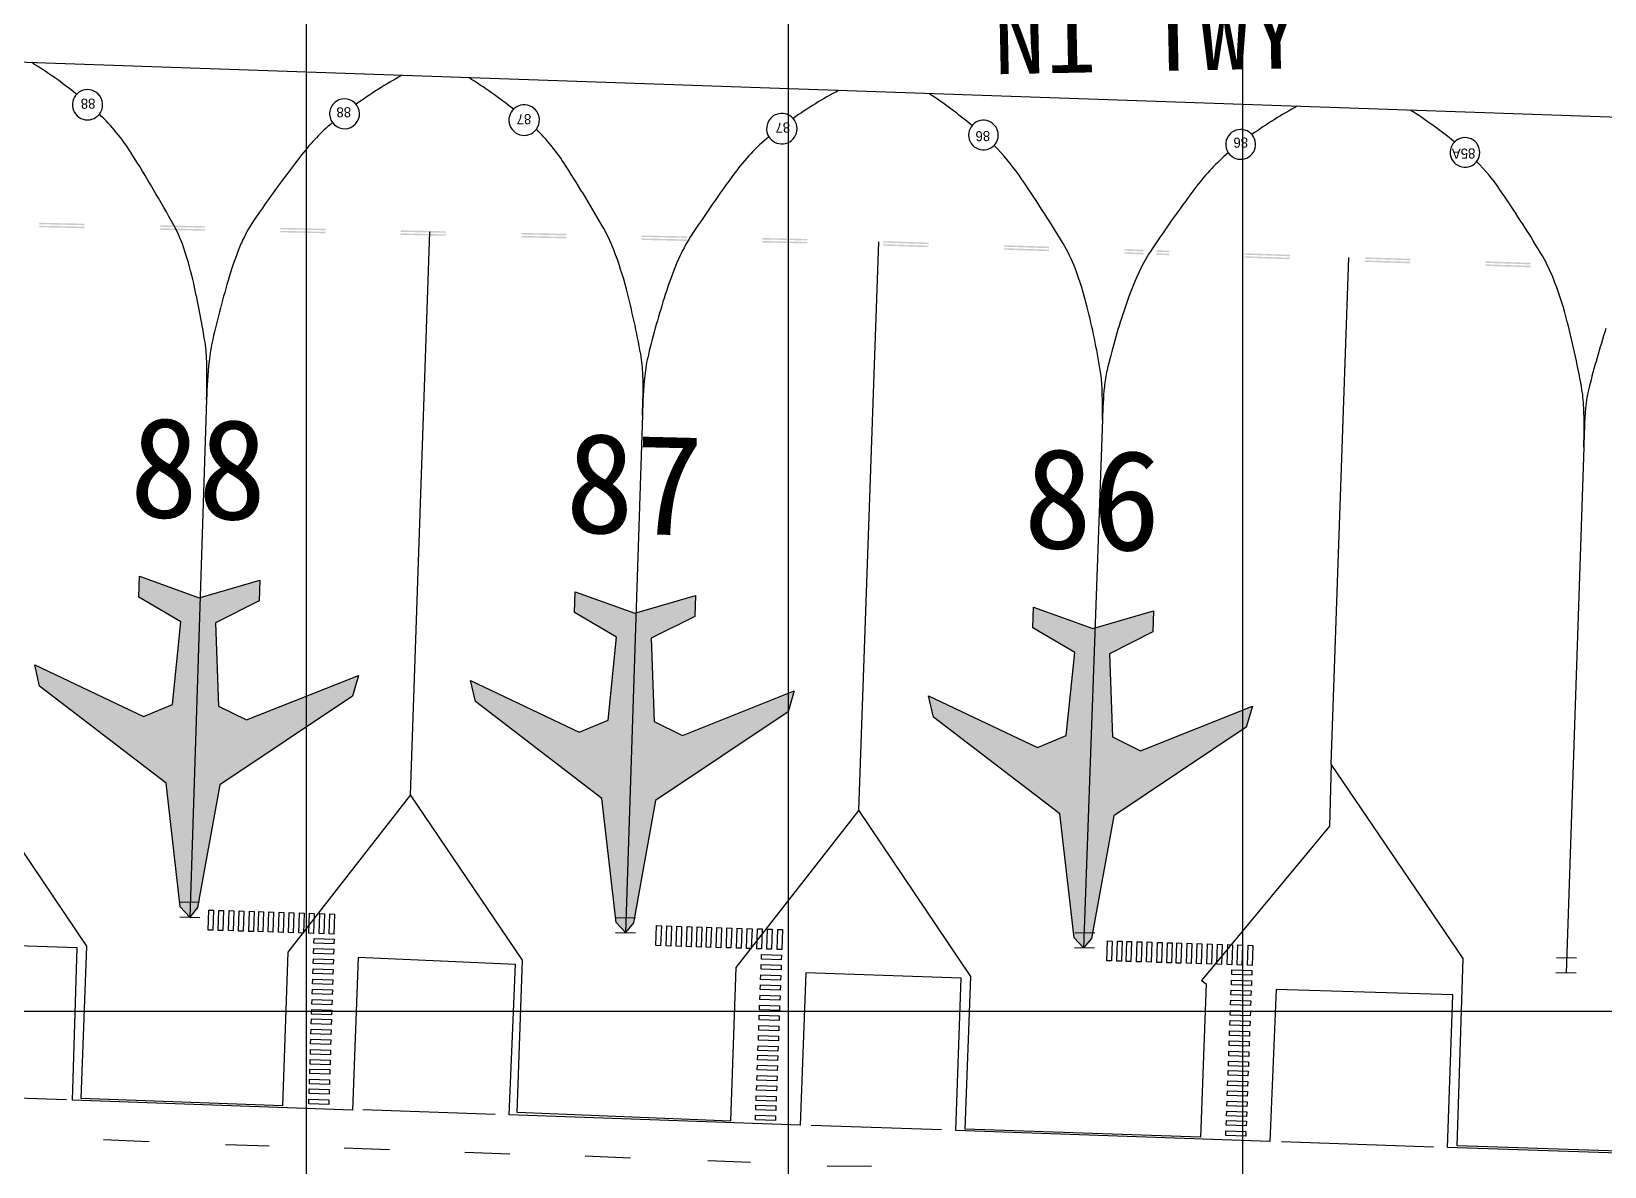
# Model space of a CAD drawing. Header units: millimetres. Extents: x 1358 to 1865, y 706 to 1003.
# Drawn here: x 1688.99 to 1727.23, y 880.22 to 907.81 of the extents above; entities that cross this region are included whole.
import ezdxf
from ezdxf.enums import TextEntityAlignment as Align

# ---------------------------------------------------------------- set-up
doc = ezdxf.new("R2010")
doc.units = ezdxf.units.MM
doc.layers.add('建築', color=7, linetype='Continuous')
doc.layers.add('文字', color=6, linetype='Continuous')
doc.styles.add('ChinaText', font='')
doc.styles.add('細明體', font='')
doc.styles.get('ChinaText').set_extended_font_data('新細明體')
doc.styles.get('細明體').set_extended_font_data('細明體')

msp = doc.modelspace()

# ---------------------------------------------------------------- hatches: boundary and pattern name
at = {"layer": '建築', "ltscale": 1000}
h = msp.add_hatch(color=256, dxfattribs=at)
h.paths.add_polyline_path([(1690.281, 903.14), (1689.182, 903.163), (1689.181, 903.127), (1690.28, 903.103)])
h.paths.add_polyline_path([(1690.279, 903.067), (1689.181, 903.09), (1689.18, 903.053), (1690.278, 903.03)])
h = msp.add_hatch(color=256, dxfattribs=at)
h.paths.add_polyline_path([(1693.21, 903.078), (1692.111, 903.101), (1692.111, 903.065), (1693.209, 903.042)])
h.paths.add_polyline_path([(1693.208, 903.005), (1692.11, 903.028), (1692.109, 902.992), (1693.208, 902.968)])
h = msp.add_hatch(color=256, dxfattribs=at)
h.paths.add_polyline_path([(1696.139, 903.016), (1695.041, 903.04), (1695.04, 903.003), (1696.138, 902.98)])
h.paths.add_polyline_path([(1696.138, 902.943), (1695.039, 902.966), (1695.038, 902.93), (1696.137, 902.907)])
h = msp.add_hatch(color=256, dxfattribs=at)
h.paths.add_polyline_path([(1699.068, 902.955), (1697.97, 902.978), (1697.969, 902.941), (1699.068, 902.918)])
h.paths.add_polyline_path([(1699.067, 902.881), (1697.968, 902.905), (1697.968, 902.868), (1699.066, 902.845)])
h = msp.add_hatch(color=256, dxfattribs=at)
h.paths.add_polyline_path([(1701.998, 902.893), (1700.899, 902.916), (1700.898, 902.879), (1701.997, 902.856)])
h.paths.add_polyline_path([(1701.996, 902.82), (1700.898, 902.843), (1700.897, 902.806), (1701.995, 902.783)])
h = msp.add_hatch(color=256, dxfattribs=at)
h.paths.add_polyline_path([(1704.927, 902.831), (1703.828, 902.854), (1703.828, 902.818), (1704.926, 902.794)])
h.paths.add_polyline_path([(1704.925, 902.758), (1703.827, 902.781), (1703.826, 902.744), (1704.924, 902.721)])
h = msp.add_hatch(color=256, dxfattribs=at)
h.paths.add_polyline_path([(1707.856, 902.769), (1706.758, 902.792), (1706.757, 902.756), (1707.855, 902.733)])
h.paths.add_polyline_path([(1707.854, 902.696), (1706.756, 902.719), (1706.755, 902.683), (1707.854, 902.659)])
h = msp.add_hatch(color=256, dxfattribs=at)
h.paths.add_polyline_path([(1710.799, 902.679), (1709.701, 902.716), (1709.7, 902.679), (1710.798, 902.643)])
h.paths.add_polyline_path([(1710.797, 902.606), (1709.699, 902.643), (1709.698, 902.606), (1710.796, 902.569)])
h = msp.add_hatch(color=256, dxfattribs=at)
h.paths.add_polyline_path([(1713.728, 902.581), (1712.63, 902.618), (1712.628, 902.581), (1713.726, 902.544)])
h.paths.add_polyline_path([(1713.725, 902.508), (1712.627, 902.545), (1712.626, 902.508), (1713.724, 902.471)])
h = msp.add_hatch(color=256, dxfattribs=at)
h.paths.add_polyline_path([(1716.026, 902.394), (1716.028, 902.431), (1715.555, 902.446), (1715.554, 902.41)])
h.paths.add_polyline_path([(1716.335, 902.42), (1716.333, 902.384), (1716.652, 902.373), (1716.653, 902.41)])
h.paths.add_polyline_path([(1716.338, 902.493), (1716.336, 902.457), (1716.655, 902.446), (1716.656, 902.483)])
h.paths.add_polyline_path([(1716.03, 902.467), (1716.032, 902.504), (1715.558, 902.52), (1715.557, 902.483)])
h = msp.add_hatch(color=256, dxfattribs=at)
h.paths.add_polyline_path([(1719.584, 902.384), (1718.486, 902.421), (1718.485, 902.385), (1719.583, 902.348)])
h.paths.add_polyline_path([(1719.582, 902.311), (1718.484, 902.348), (1718.482, 902.312), (1719.58, 902.275)])
h = msp.add_hatch(color=256, dxfattribs=at)
h.paths.add_polyline_path([(1722.512, 902.286), (1721.414, 902.323), (1721.413, 902.286), (1722.511, 902.25)])
h.paths.add_polyline_path([(1722.51, 902.213), (1721.412, 902.25), (1721.411, 902.213), (1722.509, 902.176)])
h = msp.add_hatch(color=256, dxfattribs=at)
h.paths.add_polyline_path([(1725.441, 902.188), (1724.343, 902.225), (1724.341, 902.188), (1725.439, 902.151)])
h.paths.add_polyline_path([(1725.438, 902.115), (1724.34, 902.152), (1724.339, 902.115), (1725.437, 902.078)])
for points in [[(1692.838, 886.281), (1692.609, 886.528), (1692.262, 889.54), (1689.189, 891.897), (1689.069, 892.412), (1691.716, 891.157), (1692.418, 891.45), (1692.623, 893.464), (1691.601, 894.061), (1691.618, 894.569), (1693.064, 894.047), (1694.54, 894.474), (1694.524, 893.967), (1693.466, 893.437), (1693.54, 891.413), (1694.221, 891.076), (1696.944, 892.157), (1696.791, 891.65), (1693.572, 889.497), (1693.03, 886.514)], [(1703.43, 885.904), (1703.201, 886.151), (1702.854, 889.163), (1699.781, 891.52), (1699.662, 892.036), (1702.308, 890.78), (1703.01, 891.073), (1703.215, 893.087), (1702.193, 893.685), (1702.21, 894.192), (1703.656, 893.67), (1705.132, 894.098), (1705.116, 893.59), (1704.058, 893.06), (1704.132, 891.037), (1704.814, 890.699), (1707.536, 891.78), (1707.383, 891.273), (1704.164, 889.12), (1703.623, 886.138)], [(1714.568, 885.53), (1714.339, 885.777), (1713.992, 888.789), (1710.92, 891.146), (1710.8, 891.662), (1713.446, 890.406), (1714.148, 890.699), (1714.353, 892.713), (1713.331, 893.311), (1713.348, 893.818), (1714.794, 893.296), (1716.271, 893.724), (1716.255, 893.216), (1715.196, 892.686), (1715.27, 890.663), (1715.952, 890.325), (1718.674, 891.406), (1718.521, 890.899), (1715.302, 888.747), (1714.761, 885.764)]]:
    msp.add_hatch(color=256, dxfattribs=at).paths.add_polyline_path(points)

# ---------------------------------------------------------------- linework, layer by layer
at = {"color": 5, "linetype": 'ByBlock'}
msp.add_lwpolyline([(1511.587, 883.992), (1798.346, 883.992), (1798.346, 857.67), (1511.587, 857.67)], close=True, dxfattribs=at)
at = {"layer": '建築', "ltscale": 1000}
for p, q in [((1780.683, 903.894, -0.309), (1667.211, 907.807, -0.309)), ((1698.208, 889.25, -0.309), (1698.678, 902.945, -0.309)), ((1709.105, 888.88, -0.309), (1709.588, 902.702, -0.309)), ((1720.586, 890.002, -0.309), (1721.013, 902.318, -0.309)), ((1693.246, 898.862, -0.309), (1692.838, 886.281, -0.309)), ((1703.842, 898.49, -0.309), (1703.43, 885.904, -0.309)), ((1715.027, 898.382, -0.309), (1714.568, 885.53, -0.309)), ((1726.73, 897.706, -0.309), (1726.297, 884.922, -0.309)), ((1691.601, 894.061, -0.309), (1691.618, 894.569, -0.309)), ((1691.618, 894.569, -0.309), (1693.064, 894.047, -0.309)), ((1693.064, 894.047, -0.309), (1694.54, 894.474, -0.309)), ((1694.54, 894.474, -0.309), (1694.524, 893.967, -0.309)), ((1702.193, 893.685, -0.309), (1702.21, 894.192, -0.309)), ((1702.21, 894.192, -0.309), (1703.656, 893.67, -0.309)), ((1692.623, 893.464, -0.309), (1691.601, 894.061, -0.309)), ((1694.524, 893.967, -0.309), (1693.466, 893.437, -0.309)), ((1703.656, 893.67, -0.309), (1705.132, 894.098, -0.309)), ((1705.132, 894.098, -0.309), (1705.116, 893.59, -0.309)), ((1713.331, 893.311, -0.309), (1713.348, 893.818, -0.309)), ((1713.348, 893.818, -0.309), (1714.794, 893.296, -0.309)), ((1692.418, 891.45, -0.309), (1692.623, 893.464, -0.309)), ((1693.466, 893.437, -0.309), (1693.54, 891.413, -0.309)), ((1703.215, 893.087, -0.309), (1702.193, 893.685, -0.309)), ((1705.116, 893.59, -0.309), (1704.058, 893.06, -0.309)), ((1714.794, 893.296, -0.309), (1716.271, 893.724, -0.309)), ((1716.271, 893.724, -0.309), (1716.255, 893.216, -0.309)), ((1703.01, 891.073, -0.309), (1703.215, 893.087, -0.309)), ((1704.058, 893.06, -0.309), (1704.132, 891.037, -0.309)), ((1714.353, 892.713, -0.309), (1713.331, 893.311, -0.309)), ((1716.255, 893.216, -0.309), (1715.196, 892.686, -0.309)), ((1714.148, 890.699, -0.309), (1714.353, 892.713, -0.309)), ((1715.196, 892.686, -0.309), (1715.27, 890.663, -0.309)), ((1689.189, 891.897, -0.309), (1689.069, 892.412, -0.309)), ((1689.069, 892.412, -0.309), (1691.716, 891.157, -0.309)), ((1692.262, 889.54, -0.309), (1689.189, 891.897, -0.309)), ((1694.221, 891.076, -0.309), (1696.944, 892.157, -0.309)), ((1696.944, 892.157, -0.309), (1696.791, 891.65, -0.309)), ((1699.781, 891.52, -0.309), (1699.662, 892.036, -0.309)), ((1699.662, 892.036, -0.309), (1702.308, 890.78, -0.309)), ((1691.716, 891.157, -0.309), (1692.418, 891.45, -0.309)), ((1696.791, 891.65, -0.309), (1693.572, 889.497, -0.309)), ((1702.854, 889.163, -0.309), (1699.781, 891.52, -0.309)), ((1704.814, 890.699, -0.309), (1707.536, 891.78, -0.309)), ((1707.536, 891.78, -0.309), (1707.383, 891.273, -0.309)), ((1710.92, 891.146, -0.309), (1710.8, 891.662, -0.309)), ((1710.8, 891.662, -0.309), (1713.446, 890.406, -0.309)), ((1693.54, 891.413, -0.309), (1694.221, 891.076, -0.309)), ((1702.308, 890.78, -0.309), (1703.01, 891.073, -0.309)), ((1707.383, 891.273, -0.309), (1704.164, 889.12, -0.309)), ((1713.992, 888.789, -0.309), (1710.92, 891.146, -0.309)), ((1715.952, 890.325, -0.309), (1718.674, 891.406, -0.309)), ((1718.674, 891.406, -0.309), (1718.521, 890.899, -0.309)), ((1704.132, 891.037, -0.309), (1704.814, 890.699, -0.309)), ((1713.446, 890.406, -0.309), (1714.148, 890.699, -0.309)), ((1718.521, 890.899, -0.309), (1715.302, 888.747, -0.309)), ((1715.27, 890.663, -0.309), (1715.952, 890.325, -0.309)), ((1720.586, 890.002, -244.22), (1720.545, 888.495, -244.22)), ((1723.799, 885.274, -244.22), (1720.586, 890.002, -244.22)), ((1690.337, 885.577, -244.22), (1687.608, 889.613, -244.22)), ((1692.609, 886.528, -0.309), (1692.262, 889.54, -0.309)), ((1693.572, 889.497, -0.309), (1693.03, 886.514, -0.309)), ((1698.208, 889.25, -244.22), (1695.224, 885.431, -244.22)), ((1700.931, 885.232, -244.22), (1698.208, 889.25, -244.22)), ((1703.201, 886.151, -0.309), (1702.854, 889.163, -0.309)), ((1704.164, 889.12, -0.309), (1703.623, 886.138, -0.309)), ((1709.105, 888.88, -244.22), (1706.113, 885.058, -244.22)), ((1711.827, 884.835, -244.22), (1709.105, 888.88, -244.22)), ((1714.339, 885.777, -0.309), (1713.992, 888.789, -0.309)), ((1715.302, 888.747, -0.309), (1714.761, 885.764, -0.309)), ((1720.545, 888.495, -244.22), (1717.435, 884.738, -244.22)), ((1692.591, 886.656, -244.22), (1693.079, 886.643, -244.22)), ((1692.838, 886.281, -0.309), (1692.609, 886.528, -0.309)), ((1693.03, 886.514, -0.309), (1692.838, 886.281, -0.309)), ((1692.594, 886.287, -0.309), (1693.081, 886.274, -0.309)), ((1693.283, 885.965, -0.309), (1693.299, 886.451, -0.309)), ((1693.299, 886.451, -0.309), (1693.413, 886.447, -0.309)), ((1693.413, 886.447, -0.309), (1693.397, 885.961, -0.309)), ((1693.53, 885.959, -0.309), (1693.546, 886.445, -0.309)), ((1693.546, 886.445, -0.309), (1693.66, 886.441, -0.309)), ((1693.66, 886.441, -0.309), (1693.644, 885.955, -0.309)), ((1693.777, 885.952, -0.309), (1693.793, 886.439, -0.309)), ((1693.793, 886.439, -0.309), (1693.907, 886.434, -0.309)), ((1693.907, 886.434, -0.309), (1693.891, 885.949, -0.309)), ((1694.024, 885.943, -0.309), (1694.04, 886.43, -0.309)), ((1694.04, 886.43, -0.309), (1694.154, 886.425, -0.309)), ((1694.154, 886.425, -0.309), (1694.138, 885.94, -0.309)), ((1694.271, 885.935, -0.309), (1694.287, 886.422, -0.309)), ((1694.287, 886.422, -0.309), (1694.401, 886.417, -0.309)), ((1694.401, 886.417, -0.309), (1694.385, 885.932, -0.309)), ((1694.499, 885.928, -0.309), (1694.515, 886.414, -0.309)), ((1694.515, 886.414, -0.309), (1694.629, 886.41, -0.309)), ((1694.629, 886.41, -0.309), (1694.612, 885.924, -0.309)), ((1694.746, 885.92, -0.309), (1694.762, 886.406, -0.309)), ((1694.762, 886.406, -0.309), (1694.876, 886.402, -0.309)), ((1694.876, 886.402, -0.309), (1694.859, 885.916, -0.309)), ((1694.993, 885.912, -0.309), (1695.009, 886.399, -0.309)), ((1695.009, 886.399, -0.309), (1695.123, 886.394, -0.309)), ((1695.123, 886.394, -0.309), (1695.106, 885.908, -0.309)), ((1695.24, 885.904, -0.309), (1695.256, 886.391, -0.309)), ((1695.256, 886.391, -0.309), (1695.37, 886.386, -0.309)), ((1695.37, 886.386, -0.309), (1695.353, 885.901, -0.309)), ((1695.487, 885.896, -0.309), (1695.503, 886.383, -0.309)), ((1695.503, 886.383, -0.309), (1695.617, 886.378, -0.309)), ((1695.617, 886.378, -0.309), (1695.6, 885.893, -0.309)), ((1695.734, 885.888, -0.309), (1695.75, 886.375, -0.309)), ((1695.75, 886.375, -0.309), (1695.864, 886.37, -0.309)), ((1695.864, 886.37, -0.309), (1695.847, 885.885, -0.309)), ((1695.981, 885.881, -0.309), (1695.997, 886.367, -0.309)), ((1695.997, 886.367, -0.309), (1696.111, 886.362, -0.309)), ((1696.111, 886.362, -0.309), (1696.094, 885.877, -0.309)), ((1696.227, 885.873, -0.309), (1696.243, 886.359, -0.309)), ((1696.243, 886.359, -0.309), (1696.357, 886.355, -0.309)), ((1696.357, 886.355, -0.309), (1696.341, 885.869, -0.309)), ((1703.19, 886.271, -244.22), (1703.676, 886.262, -244.22)), ((1703.43, 885.904, -0.309), (1703.201, 886.151, -0.309)), ((1703.623, 886.138, -0.309), (1703.43, 885.904, -0.309)), ((1693.397, 885.961, -0.309), (1693.283, 885.965, -0.309)), ((1693.644, 885.955, -0.309), (1693.53, 885.959, -0.309)), ((1693.891, 885.949, -0.309), (1693.777, 885.952, -0.309)), ((1694.138, 885.94, -0.309), (1694.024, 885.943, -0.309)), ((1694.385, 885.932, -0.309), (1694.271, 885.935, -0.309)), ((1694.612, 885.924, -0.309), (1694.499, 885.928, -0.309)), ((1694.859, 885.916, -0.309), (1694.746, 885.92, -0.309)), ((1695.106, 885.908, -0.309), (1694.993, 885.912, -0.309)), ((1695.353, 885.901, -0.309), (1695.24, 885.904, -0.309)), ((1695.6, 885.893, -0.309), (1695.487, 885.896, -0.309)), ((1695.847, 885.885, -0.309), (1695.734, 885.888, -0.309)), ((1695.856, 885.647, -0.309), (1695.861, 885.76, -0.309)), ((1695.861, 885.76, -0.309), (1696.346, 885.744, -0.309)), ((1696.094, 885.877, -0.309), (1695.981, 885.881, -0.309)), ((1696.341, 885.869, -0.309), (1696.227, 885.873, -0.309)), ((1696.346, 885.744, -0.309), (1696.342, 885.631, -0.309)), ((1703.19, 885.908, -0.309), (1703.676, 885.899, -0.309)), ((1704.173, 885.587, -0.309), (1704.189, 886.073, -0.309)), ((1704.189, 886.073, -0.309), (1704.303, 886.069, -0.309)), ((1704.303, 886.069, -0.309), (1704.286, 885.583, -0.309)), ((1704.42, 885.581, -0.309), (1704.436, 886.067, -0.309)), ((1704.436, 886.067, -0.309), (1704.55, 886.063, -0.309)), ((1704.55, 886.063, -0.309), (1704.534, 885.577, -0.309)), ((1704.667, 885.574, -0.309), (1704.683, 886.06, -0.309)), ((1704.683, 886.06, -0.309), (1704.797, 886.056, -0.309)), ((1704.797, 886.056, -0.309), (1704.781, 885.57, -0.309)), ((1704.914, 885.565, -0.309), (1704.93, 886.052, -0.309)), ((1704.93, 886.052, -0.309), (1705.044, 886.047, -0.309)), ((1705.044, 886.047, -0.309), (1705.028, 885.561, -0.309)), ((1705.161, 885.557, -0.309), (1705.177, 886.044, -0.309)), ((1705.177, 886.044, -0.309), (1705.291, 886.039, -0.309)), ((1705.291, 886.039, -0.309), (1705.275, 885.554, -0.309)), ((1705.389, 885.55, -0.309), (1705.405, 886.036, -0.309)), ((1705.405, 886.036, -0.309), (1705.519, 886.032, -0.309)), ((1705.519, 886.032, -0.309), (1705.502, 885.546, -0.309)), ((1705.636, 885.542, -0.309), (1705.652, 886.028, -0.309)), ((1705.652, 886.028, -0.309), (1705.766, 886.024, -0.309)), ((1705.766, 886.024, -0.309), (1705.749, 885.538, -0.309)), ((1705.883, 885.534, -0.309), (1705.899, 886.02, -0.309)), ((1705.899, 886.02, -0.309), (1706.013, 886.016, -0.309)), ((1706.013, 886.016, -0.309), (1705.996, 885.53, -0.309)), ((1706.13, 885.526, -0.309), (1706.146, 886.012, -0.309)), ((1706.146, 886.012, -0.309), (1706.26, 886.008, -0.309)), ((1706.26, 886.008, -0.309), (1706.243, 885.522, -0.309)), ((1706.377, 885.518, -0.309), (1706.393, 886.005, -0.309)), ((1706.393, 886.005, -0.309), (1706.507, 886, -0.309)), ((1706.507, 886, -0.309), (1706.49, 885.514, -0.309)), ((1706.624, 885.51, -0.309), (1706.64, 885.997, -0.309)), ((1706.64, 885.997, -0.309), (1706.754, 885.992, -0.309)), ((1706.754, 885.992, -0.309), (1706.737, 885.507, -0.309)), ((1706.871, 885.502, -0.309), (1706.887, 885.989, -0.309)), ((1706.887, 885.989, -0.309), (1707.001, 885.984, -0.309)), ((1707.001, 885.984, -0.309), (1706.984, 885.499, -0.309)), ((1707.117, 885.495, -0.309), (1707.133, 885.981, -0.309)), ((1707.133, 885.981, -0.309), (1707.247, 885.976, -0.309)), ((1707.247, 885.976, -0.309), (1707.231, 885.491, -0.309)), ((1714.568, 885.53, -0.309), (1714.339, 885.777, -0.309)), ((1714.845, 885.887, -244.22), (1714.356, 885.9, -244.22)), ((1714.761, 885.764, -0.309), (1714.568, 885.53, -0.309)), ((1690.105, 885.53, -0.309), (1686.312, 885.663, -0.309)), ((1689.984, 881.832, -0.309), (1690.105, 885.53, -0.309)), ((1690.202, 881.872, -244.22), (1690.337, 885.577, -244.22)), ((1695.224, 885.431, -244.22), (1695.096, 881.692, -244.22)), ((1695.848, 885.4, -0.309), (1695.853, 885.514, -0.309)), ((1696.335, 885.384, -0.309), (1695.848, 885.4, -0.309)), ((1695.853, 885.514, -0.309), (1696.338, 885.498, -0.309)), ((1696.342, 885.631, -0.309), (1695.856, 885.647, -0.309)), ((1696.338, 885.498, -0.309), (1696.335, 885.384, -0.309)), ((1704.286, 885.583, -0.309), (1704.173, 885.587, -0.309)), ((1704.534, 885.577, -0.309), (1704.42, 885.581, -0.309)), ((1704.781, 885.57, -0.309), (1704.667, 885.574, -0.309)), ((1705.028, 885.561, -0.309), (1704.914, 885.565, -0.309)), ((1705.275, 885.554, -0.309), (1705.161, 885.557, -0.309)), ((1705.502, 885.546, -0.309), (1705.389, 885.55, -0.309)), ((1705.749, 885.538, -0.309), (1705.636, 885.542, -0.309)), ((1705.996, 885.53, -0.309), (1705.883, 885.534, -0.309)), ((1706.243, 885.522, -0.309), (1706.13, 885.526, -0.309)), ((1706.49, 885.514, -0.309), (1706.377, 885.518, -0.309)), ((1706.737, 885.507, -0.309), (1706.624, 885.51, -0.309)), ((1706.734, 885.26, -244.22), (1706.738, 885.374, -244.22)), ((1706.738, 885.374, -244.22), (1707.224, 885.357, -244.22)), ((1706.984, 885.499, -0.309), (1706.871, 885.502, -0.309)), ((1707.231, 885.491, -0.309), (1707.117, 885.495, -0.309)), ((1707.224, 885.357, -244.22), (1707.22, 885.244, -244.22)), ((1714.834, 885.523, -0.309), (1714.345, 885.536, -0.309)), ((1715.131, 885.218, -0.309), (1715.147, 885.704, -0.309)), ((1715.147, 885.704, -0.309), (1715.261, 885.699, -0.309)), ((1715.261, 885.699, -0.309), (1715.245, 885.214, -0.309)), ((1715.378, 885.211, -0.309), (1715.394, 885.697, -0.309)), ((1715.394, 885.697, -0.309), (1715.508, 885.693, -0.309)), ((1715.508, 885.693, -0.309), (1715.492, 885.207, -0.309)), ((1715.606, 885.202, -0.309), (1715.622, 885.689, -0.309)), ((1715.622, 885.689, -0.309), (1715.736, 885.684, -0.309)), ((1715.736, 885.684, -0.309), (1715.719, 885.199, -0.309)), ((1715.853, 885.196, -0.309), (1715.869, 885.682, -0.309)), ((1715.869, 885.682, -0.309), (1715.983, 885.678, -0.309)), ((1715.983, 885.678, -0.309), (1715.966, 885.192, -0.309)), ((1716.1, 885.19, -0.309), (1716.116, 885.676, -0.309)), ((1716.116, 885.676, -0.309), (1716.23, 885.672, -0.309)), ((1716.23, 885.672, -0.309), (1716.213, 885.186, -0.309)), ((1716.347, 885.181, -0.309), (1716.363, 885.667, -0.309)), ((1716.363, 885.667, -0.309), (1716.477, 885.663, -0.309)), ((1716.477, 885.663, -0.309), (1716.46, 885.177, -0.309)), ((1716.594, 885.173, -0.309), (1716.61, 885.659, -0.309)), ((1716.61, 885.659, -0.309), (1716.724, 885.655, -0.309)), ((1716.724, 885.655, -0.309), (1716.707, 885.169, -0.309)), ((1716.822, 885.165, -0.309), (1716.838, 885.652, -0.309)), ((1716.838, 885.652, -0.309), (1716.951, 885.647, -0.309)), ((1716.951, 885.647, -0.309), (1716.935, 885.162, -0.309)), ((1717.069, 885.158, -0.309), (1717.085, 885.644, -0.309)), ((1717.085, 885.644, -0.309), (1717.198, 885.639, -0.309)), ((1717.198, 885.639, -0.309), (1717.182, 885.154, -0.309)), ((1717.316, 885.15, -0.309), (1717.332, 885.636, -0.309)), ((1717.332, 885.636, -0.309), (1717.445, 885.632, -0.309)), ((1717.445, 885.632, -0.309), (1717.429, 885.146, -0.309)), ((1717.563, 885.142, -0.309), (1717.579, 885.628, -0.309)), ((1717.579, 885.628, -0.309), (1717.692, 885.624, -0.309)), ((1717.692, 885.624, -0.309), (1717.676, 885.138, -0.309)), ((1717.81, 885.134, -0.309), (1717.826, 885.62, -0.309)), ((1717.826, 885.62, -0.309), (1717.939, 885.616, -0.309)), ((1717.939, 885.616, -0.309), (1717.923, 885.13, -0.309)), ((1718.057, 885.126, -0.309), (1718.073, 885.612, -0.309)), ((1718.073, 885.612, -0.309), (1718.186, 885.608, -0.309)), ((1718.186, 885.608, -0.309), (1718.17, 885.122, -0.309)), ((1718.304, 885.118, -0.309), (1718.32, 885.604, -0.309)), ((1718.32, 885.604, -0.309), (1718.433, 885.6, -0.309)), ((1718.433, 885.6, -0.309), (1718.417, 885.114, -0.309)), ((1718.55, 885.11, -0.309), (1718.566, 885.596, -0.309)), ((1718.566, 885.596, -0.309), (1718.68, 885.592, -0.309)), ((1718.68, 885.592, -0.309), (1718.664, 885.106, -0.309)), ((1695.832, 884.906, -0.309), (1695.837, 885.02, -0.309)), ((1695.837, 885.02, -0.309), (1696.322, 885.004, -0.309)), ((1695.84, 885.153, -0.309), (1695.845, 885.267, -0.309)), ((1696.327, 885.137, -0.309), (1695.84, 885.153, -0.309)), ((1695.845, 885.267, -0.309), (1696.33, 885.251, -0.309)), ((1696.322, 885.004, -0.309), (1696.319, 884.89, -0.309)), ((1696.33, 885.251, -0.309), (1696.327, 885.137, -0.309)), ((1696.93, 885.3, -0.309), (1696.794, 881.591, -0.309)), ((1700.761, 885.127, -0.309), (1696.93, 885.3, -0.309)), ((1700.604, 881.472, -0.309), (1700.761, 885.127, -0.309)), ((1700.799, 881.528, -244.22), (1700.931, 885.232, -244.22)), ((1706.113, 885.058, -244.22), (1705.988, 881.32, -244.22)), ((1706.726, 885.013, -244.22), (1706.73, 885.127, -244.22)), ((1707.212, 884.997, -244.22), (1706.726, 885.013, -244.22)), ((1706.73, 885.127, -244.22), (1707.216, 885.111, -244.22)), ((1707.22, 885.244, -244.22), (1706.734, 885.26, -244.22)), ((1707.216, 885.111, -244.22), (1707.212, 884.997, -244.22)), ((1715.245, 885.214, -0.309), (1715.131, 885.218, -0.309)), ((1715.492, 885.207, -0.309), (1715.378, 885.211, -0.309)), ((1715.719, 885.199, -0.309), (1715.606, 885.202, -0.309)), ((1715.966, 885.192, -0.309), (1715.853, 885.196, -0.309)), ((1716.213, 885.186, -0.309), (1716.1, 885.19, -0.309)), ((1716.46, 885.177, -0.309), (1716.347, 885.181, -0.309)), ((1716.707, 885.169, -0.309), (1716.594, 885.173, -0.309)), ((1716.935, 885.162, -0.309), (1716.822, 885.165, -0.309)), ((1717.182, 885.154, -0.309), (1717.069, 885.158, -0.309)), ((1717.429, 885.146, -0.309), (1717.316, 885.15, -0.309)), ((1717.676, 885.138, -0.309), (1717.563, 885.142, -0.309)), ((1717.923, 885.13, -0.309), (1717.81, 885.134, -0.309)), ((1718.17, 885.122, -0.309), (1718.057, 885.126, -0.309)), ((1718.169, 884.884, -0.309), (1718.173, 884.998, -0.309)), ((1718.173, 884.998, -0.309), (1718.659, 884.982, -0.309)), ((1718.417, 885.114, -0.309), (1718.304, 885.118, -0.309)), ((1718.664, 885.106, -0.309), (1718.55, 885.11, -0.309)), ((1718.659, 884.982, -0.309), (1718.655, 884.868, -0.309)), ((1723.648, 880.719, -244.22), (1723.799, 885.274, -244.22)), ((1726.552, 885.279, -244.22), (1726.063, 885.292, -244.22)), ((1695.824, 884.659, -0.309), (1695.829, 884.773, -0.309)), ((1696.311, 884.643, -0.309), (1695.824, 884.659, -0.309)), ((1695.829, 884.773, -0.309), (1696.315, 884.757, -0.309)), ((1696.319, 884.89, -0.309), (1695.832, 884.906, -0.309)), ((1696.315, 884.757, -0.309), (1696.311, 884.643, -0.309)), ((1706.707, 884.52, -244.22), (1706.711, 884.634, -244.22)), ((1706.711, 884.634, -244.22), (1707.197, 884.618, -244.22)), ((1706.716, 884.767, -244.22), (1706.72, 884.881, -244.22)), ((1707.202, 884.751, -244.22), (1706.716, 884.767, -244.22)), ((1706.72, 884.881, -244.22), (1707.206, 884.864, -244.22)), ((1707.197, 884.618, -244.22), (1707.193, 884.504, -244.22)), ((1707.206, 884.864, -244.22), (1707.202, 884.751, -244.22)), ((1707.813, 884.928, -0.309), (1707.676, 881.222, -0.309)), ((1711.592, 884.797, -0.309), (1707.813, 884.928, -0.309)), ((1711.466, 881.091, -0.309), (1711.592, 884.797, -0.309)), ((1711.693, 881.122, -244.22), (1711.827, 884.835, -244.22)), ((1717.55, 884.655, -244.22), (1717.412, 880.931, -244.22)), ((1717.435, 884.738, -244.22), (1717.55, 884.655, -244.22)), ((1718.161, 884.638, -0.309), (1718.165, 884.751, -0.309)), ((1718.647, 884.622, -0.309), (1718.161, 884.638, -0.309)), ((1718.165, 884.751, -0.309), (1718.651, 884.735, -0.309)), ((1718.655, 884.868, -0.309), (1718.169, 884.884, -0.309)), ((1718.651, 884.735, -0.309), (1718.647, 884.622, -0.309)), ((1726.541, 884.916, -0.309), (1726.052, 884.928, -0.309)), ((1726.297, 884.922, -0.309), (1726.297, 884.922, -0.309)), ((1695.809, 884.165, -0.309), (1695.813, 884.279, -0.309)), ((1695.813, 884.279, -0.309), (1696.299, 884.262, -0.309)), ((1695.817, 884.412, -0.309), (1695.821, 884.526, -0.309)), ((1696.303, 884.396, -0.309), (1695.817, 884.412, -0.309)), ((1695.821, 884.526, -0.309), (1696.307, 884.51, -0.309)), ((1696.299, 884.262, -0.309), (1696.295, 884.149, -0.309)), ((1696.307, 884.51, -0.309), (1696.303, 884.396, -0.309)), ((1706.698, 884.274, -244.22), (1706.702, 884.387, -244.22)), ((1707.184, 884.258, -244.22), (1706.698, 884.274, -244.22)), ((1706.702, 884.387, -244.22), (1707.188, 884.371, -244.22)), ((1707.193, 884.504, -244.22), (1706.707, 884.52, -244.22)), ((1707.188, 884.371, -244.22), (1707.184, 884.258, -244.22)), ((1718.142, 884.145, -0.309), (1718.146, 884.258, -0.309)), ((1718.146, 884.258, -0.309), (1718.632, 884.242, -0.309)), ((1718.151, 884.391, -0.309), (1718.155, 884.505, -0.309)), ((1718.637, 884.375, -0.309), (1718.151, 884.391, -0.309)), ((1718.155, 884.505, -0.309), (1718.641, 884.489, -0.309)), ((1718.632, 884.242, -0.309), (1718.628, 884.129, -0.309)), ((1718.641, 884.489, -0.309), (1718.637, 884.375, -0.309)), ((1719.247, 884.524, -0.309), (1719.097, 880.823, -0.309)), ((1723.547, 884.391, -0.309), (1719.247, 884.524, -0.309)), ((1723.418, 880.678, -0.309), (1723.547, 884.391, -0.309)), ((1695.793, 883.69, -0.309), (1695.798, 883.804, -0.309)), ((1695.798, 883.804, -0.309), (1696.283, 883.788, -0.309)), ((1695.801, 883.918, -0.309), (1695.805, 884.032, -0.309)), ((1696.287, 883.902, -0.309), (1695.801, 883.918, -0.309)), ((1695.805, 884.032, -0.309), (1696.291, 884.015, -0.309)), ((1696.295, 884.149, -0.309), (1695.809, 884.165, -0.309)), ((1696.291, 884.015, -0.309), (1696.287, 883.902, -0.309)), ((1706.68, 883.78, -244.22), (1706.684, 883.893, -244.22)), ((1706.684, 883.893, -244.22), (1707.17, 883.877, -244.22)), ((1706.689, 884.027, -244.22), (1706.693, 884.14, -244.22)), ((1707.175, 884.011, -244.22), (1706.689, 884.027, -244.22)), ((1706.693, 884.14, -244.22), (1707.179, 884.124, -244.22)), ((1707.17, 883.877, -244.22), (1707.166, 883.764, -244.22)), ((1707.179, 884.124, -244.22), (1707.175, 884.011, -244.22)), ((1718.133, 883.898, -0.309), (1718.137, 884.011, -0.309)), ((1718.619, 883.882, -0.309), (1718.133, 883.898, -0.309)), ((1718.137, 884.011, -0.309), (1718.623, 883.995, -0.309)), ((1718.628, 884.129, -0.309), (1718.142, 884.145, -0.309)), ((1718.623, 883.995, -0.309), (1718.619, 883.882, -0.309)), ((1695.785, 883.443, -0.309), (1695.79, 883.557, -0.309)), ((1696.272, 883.427, -0.309), (1695.785, 883.443, -0.309)), ((1695.79, 883.557, -0.309), (1696.276, 883.541, -0.309)), ((1696.28, 883.674, -0.309), (1695.793, 883.69, -0.309)), ((1696.276, 883.541, -0.309), (1696.272, 883.427, -0.309)), ((1696.283, 883.788, -0.309), (1696.28, 883.674, -0.309)), ((1706.67, 883.533, -244.22), (1706.675, 883.646, -244.22)), ((1707.157, 883.517, -244.22), (1706.67, 883.533, -244.22)), ((1706.675, 883.646, -244.22), (1707.161, 883.63, -244.22)), ((1707.166, 883.764, -244.22), (1706.68, 883.78, -244.22)), ((1707.161, 883.63, -244.22), (1707.157, 883.517, -244.22)), ((1718.115, 883.404, -0.309), (1718.119, 883.518, -0.309)), ((1718.119, 883.518, -0.309), (1718.605, 883.501, -0.309)), ((1718.124, 883.651, -0.309), (1718.128, 883.765, -0.309)), ((1718.61, 883.635, -0.309), (1718.124, 883.651, -0.309)), ((1718.128, 883.765, -0.309), (1718.614, 883.748, -0.309)), ((1718.605, 883.501, -0.309), (1718.601, 883.388, -0.309)), ((1718.614, 883.748, -0.309), (1718.61, 883.635, -0.309)), ((1695.77, 882.949, -0.309), (1695.774, 883.063, -0.309)), ((1695.77, 882.949, -0.309), (1695.774, 883.063, -0.309)), ((1695.774, 883.063, -0.309), (1696.26, 883.047, -0.309)), ((1695.774, 883.063, -0.309), (1696.26, 883.047, -0.309)), ((1695.776, 883.196, -0.309), (1695.781, 883.31, -0.309)), ((1695.776, 883.196, -0.309), (1695.781, 883.31, -0.309)), ((1696.263, 883.18, -0.309), (1695.776, 883.196, -0.309)), ((1696.263, 883.18, -0.309), (1695.776, 883.196, -0.309)), ((1695.781, 883.31, -0.309), (1696.267, 883.294, -0.309)), ((1695.781, 883.31, -0.309), (1696.267, 883.294, -0.309)), ((1696.26, 883.047, -0.309), (1696.256, 882.933, -0.309)), ((1696.26, 883.047, -0.309), (1696.256, 882.933, -0.309)), ((1696.267, 883.294, -0.309), (1696.263, 883.18, -0.309)), ((1696.267, 883.294, -0.309), (1696.263, 883.18, -0.309)), ((1706.652, 883.039, -244.22), (1706.657, 883.152, -244.22)), ((1706.652, 883.039, -244.22), (1706.657, 883.152, -244.22)), ((1707.139, 883.023, -244.22), (1706.652, 883.039, -244.22)), ((1707.139, 883.023, -244.22), (1706.652, 883.039, -244.22)), ((1706.657, 883.152, -244.22), (1707.142, 883.136, -244.22)), ((1706.657, 883.152, -244.22), (1707.142, 883.136, -244.22)), ((1706.661, 883.286, -244.22), (1706.666, 883.399, -244.22)), ((1707.148, 883.27, -244.22), (1706.661, 883.286, -244.22)), ((1706.666, 883.399, -244.22), (1707.151, 883.383, -244.22)), ((1707.142, 883.136, -244.22), (1707.139, 883.023, -244.22)), ((1707.142, 883.136, -244.22), (1707.139, 883.023, -244.22)), ((1707.151, 883.383, -244.22), (1707.148, 883.27, -244.22)), ((1718.106, 883.157, -0.309), (1718.11, 883.271, -0.309)), ((1718.106, 883.157, -0.309), (1718.11, 883.271, -0.309)), ((1718.592, 883.141, -0.309), (1718.106, 883.157, -0.309)), ((1718.592, 883.141, -0.309), (1718.106, 883.157, -0.309)), ((1718.11, 883.271, -0.309), (1718.596, 883.254, -0.309)), ((1718.11, 883.271, -0.309), (1718.596, 883.254, -0.309)), ((1718.601, 883.388, -0.309), (1718.115, 883.404, -0.309)), ((1718.596, 883.254, -0.309), (1718.592, 883.141, -0.309)), ((1718.596, 883.254, -0.309), (1718.592, 883.141, -0.309)), ((1695.764, 882.702, -0.309), (1695.768, 882.816, -0.309)), ((1695.764, 882.702, -0.309), (1695.768, 882.816, -0.309)), ((1696.25, 882.686, -0.309), (1695.764, 882.702, -0.309)), ((1696.25, 882.686, -0.309), (1695.764, 882.702, -0.309)), ((1695.768, 882.816, -0.309), (1696.254, 882.8, -0.309)), ((1695.768, 882.816, -0.309), (1696.254, 882.8, -0.309)), ((1696.256, 882.933, -0.309), (1695.77, 882.949, -0.309)), ((1696.256, 882.933, -0.309), (1695.77, 882.949, -0.309)), ((1696.254, 882.8, -0.309), (1696.25, 882.686, -0.309)), ((1696.254, 882.8, -0.309), (1696.25, 882.686, -0.309)), ((1706.635, 882.564, -244.22), (1706.639, 882.678, -244.22)), ((1706.635, 882.564, -244.22), (1706.639, 882.678, -244.22)), ((1706.639, 882.678, -244.22), (1707.125, 882.662, -244.22)), ((1706.639, 882.678, -244.22), (1707.125, 882.662, -244.22)), ((1706.644, 882.811, -244.22), (1706.648, 882.925, -244.22)), ((1706.644, 882.811, -244.22), (1706.648, 882.925, -244.22)), ((1707.13, 882.795, -244.22), (1706.644, 882.811, -244.22)), ((1707.13, 882.795, -244.22), (1706.644, 882.811, -244.22)), ((1706.648, 882.925, -244.22), (1707.134, 882.909, -244.22)), ((1706.648, 882.925, -244.22), (1707.134, 882.909, -244.22)), ((1707.125, 882.662, -244.22), (1707.121, 882.548, -244.22)), ((1707.125, 882.662, -244.22), (1707.121, 882.548, -244.22)), ((1707.134, 882.909, -244.22), (1707.13, 882.795, -244.22)), ((1707.134, 882.909, -244.22), (1707.13, 882.795, -244.22)), ((1718.088, 882.663, -0.309), (1718.092, 882.777, -0.309)), ((1718.088, 882.663, -0.309), (1718.092, 882.777, -0.309)), ((1718.574, 882.647, -0.309), (1718.088, 882.663, -0.309)), ((1718.574, 882.647, -0.309), (1718.088, 882.663, -0.309)), ((1718.092, 882.777, -0.309), (1718.578, 882.76, -0.309)), ((1718.092, 882.777, -0.309), (1718.578, 882.76, -0.309)), ((1718.097, 882.91, -0.309), (1718.101, 883.024, -0.309)), ((1718.097, 882.91, -0.309), (1718.101, 883.024, -0.309)), ((1718.583, 882.894, -0.309), (1718.097, 882.91, -0.309)), ((1718.583, 882.894, -0.309), (1718.097, 882.91, -0.309)), ((1718.101, 883.024, -0.309), (1718.587, 883.007, -0.309)), ((1718.101, 883.024, -0.309), (1718.587, 883.007, -0.309)), ((1718.578, 882.76, -0.309), (1718.574, 882.647, -0.309)), ((1718.578, 882.76, -0.309), (1718.574, 882.647, -0.309)), ((1718.587, 883.007, -0.309), (1718.583, 882.894, -0.309)), ((1718.587, 883.007, -0.309), (1718.583, 882.894, -0.309)), ((1695.749, 882.228, -0.309), (1695.753, 882.341, -0.309)), ((1695.749, 882.228, -0.309), (1695.753, 882.341, -0.309)), ((1695.753, 882.341, -0.309), (1696.239, 882.325, -0.309)), ((1695.753, 882.341, -0.309), (1696.239, 882.325, -0.309)), ((1695.755, 882.475, -0.309), (1695.759, 882.588, -0.309)), ((1695.755, 882.475, -0.309), (1695.759, 882.588, -0.309)), ((1696.241, 882.459, -0.309), (1695.755, 882.475, -0.309)), ((1696.241, 882.459, -0.309), (1695.755, 882.475, -0.309)), ((1695.759, 882.588, -0.309), (1696.245, 882.572, -0.309)), ((1695.759, 882.588, -0.309), (1696.245, 882.572, -0.309)), ((1696.239, 882.325, -0.309), (1696.235, 882.212, -0.309)), ((1696.239, 882.325, -0.309), (1696.235, 882.212, -0.309)), ((1696.245, 882.572, -0.309), (1696.241, 882.459, -0.309)), ((1696.245, 882.572, -0.309), (1696.241, 882.459, -0.309)), ((1706.626, 882.317, -244.22), (1706.63, 882.431, -244.22)), ((1706.626, 882.317, -244.22), (1706.63, 882.431, -244.22)), ((1707.112, 882.301, -244.22), (1706.626, 882.317, -244.22)), ((1707.112, 882.301, -244.22), (1706.626, 882.317, -244.22)), ((1706.63, 882.431, -244.22), (1707.116, 882.415, -244.22)), ((1706.63, 882.431, -244.22), (1707.116, 882.415, -244.22)), ((1707.121, 882.548, -244.22), (1706.635, 882.564, -244.22)), ((1707.121, 882.548, -244.22), (1706.635, 882.564, -244.22)), ((1707.116, 882.415, -244.22), (1707.112, 882.301, -244.22)), ((1707.116, 882.415, -244.22), (1707.112, 882.301, -244.22)), ((1718.07, 882.188, -0.309), (1718.074, 882.302, -0.309)), ((1718.07, 882.188, -0.309), (1718.074, 882.302, -0.309)), ((1718.074, 882.302, -0.309), (1718.56, 882.286, -0.309)), ((1718.074, 882.302, -0.309), (1718.56, 882.286, -0.309)), ((1718.079, 882.435, -0.309), (1718.084, 882.549, -0.309)), ((1718.079, 882.435, -0.309), (1718.084, 882.549, -0.309)), ((1718.565, 882.419, -0.309), (1718.079, 882.435, -0.309)), ((1718.565, 882.419, -0.309), (1718.079, 882.435, -0.309)), ((1718.084, 882.549, -0.309), (1718.569, 882.533, -0.309)), ((1718.084, 882.549, -0.309), (1718.569, 882.533, -0.309)), ((1718.56, 882.286, -0.309), (1718.556, 882.172, -0.309)), ((1718.56, 882.286, -0.309), (1718.556, 882.172, -0.309)), ((1718.569, 882.533, -0.309), (1718.565, 882.419, -0.309)), ((1718.569, 882.533, -0.309), (1718.565, 882.419, -0.309)), ((1689.842, 881.837, -0.309), (1684.758, 882.005, -0.309)), ((1689.842, 881.837, -0.309), (1684.758, 882.005, -0.309)), ((1695.738, 881.99, -0.309), (1695.743, 882.103, -0.309)), ((1695.738, 881.99, -0.309), (1695.743, 882.103, -0.309)), ((1696.224, 881.974, -0.309), (1695.738, 881.99, -0.309)), ((1696.224, 881.974, -0.309), (1695.738, 881.99, -0.309)), ((1695.743, 882.103, -0.309), (1696.228, 882.087, -0.309)), ((1695.743, 882.103, -0.309), (1696.228, 882.087, -0.309)), ((1696.235, 882.212, -0.309), (1695.749, 882.228, -0.309)), ((1696.235, 882.212, -0.309), (1695.749, 882.228, -0.309)), ((1696.228, 882.087, -0.309), (1696.224, 881.974, -0.309)), ((1696.228, 882.087, -0.309), (1696.224, 881.974, -0.309)), ((1706.608, 881.823, -244.22), (1706.612, 881.937, -244.22)), ((1706.608, 881.823, -244.22), (1706.612, 881.937, -244.22)), ((1706.612, 881.937, -244.22), (1707.098, 881.921, -244.22)), ((1706.612, 881.937, -244.22), (1707.098, 881.921, -244.22)), ((1706.617, 882.07, -244.22), (1706.621, 882.184, -244.22)), ((1706.617, 882.07, -244.22), (1706.621, 882.184, -244.22)), ((1707.103, 882.054, -244.22), (1706.617, 882.07, -244.22)), ((1707.103, 882.054, -244.22), (1706.617, 882.07, -244.22)), ((1706.621, 882.184, -244.22), (1707.107, 882.168, -244.22)), ((1706.621, 882.184, -244.22), (1707.107, 882.168, -244.22)), ((1707.098, 881.921, -244.22), (1707.094, 881.807, -244.22)), ((1707.098, 881.921, -244.22), (1707.094, 881.807, -244.22)), ((1707.107, 882.168, -244.22), (1707.103, 882.054, -244.22)), ((1707.107, 882.168, -244.22), (1707.103, 882.054, -244.22)), ((1718.061, 881.941, -0.309), (1718.065, 882.055, -0.309)), ((1718.061, 881.941, -0.309), (1718.065, 882.055, -0.309)), ((1718.547, 881.925, -0.309), (1718.061, 881.941, -0.309)), ((1718.547, 881.925, -0.309), (1718.061, 881.941, -0.309)), ((1718.065, 882.055, -0.309), (1718.551, 882.039, -0.309)), ((1718.065, 882.055, -0.309), (1718.551, 882.039, -0.309)), ((1718.556, 882.172, -0.309), (1718.07, 882.188, -0.309)), ((1718.556, 882.172, -0.309), (1718.07, 882.188, -0.309)), ((1718.551, 882.039, -0.309), (1718.547, 881.925, -0.309)), ((1718.551, 882.039, -0.309), (1718.547, 881.925, -0.309)), ((1696.794, 881.591, -0.309), (1689.984, 881.832, -0.309)), ((1695.096, 881.692, -244.22), (1690.202, 881.872, -244.22)), ((1695.732, 881.743, -0.309), (1695.736, 881.856, -0.309)), ((1695.732, 881.743, -0.309), (1695.736, 881.856, -0.309)), ((1696.218, 881.727, -0.309), (1695.732, 881.743, -0.309)), ((1696.218, 881.727, -0.309), (1695.732, 881.743, -0.309)), ((1695.736, 881.856, -0.309), (1696.222, 881.84, -0.309)), ((1695.736, 881.856, -0.309), (1696.222, 881.84, -0.309)), ((1696.222, 881.84, -0.309), (1696.218, 881.727, -0.309)), ((1696.222, 881.84, -0.309), (1696.218, 881.727, -0.309)), ((1700.267, 881.482, -0.309), (1697.046, 881.597, -0.309)), ((1705.988, 881.32, -244.22), (1700.799, 881.528, -244.22)), ((1706.599, 881.596, -244.22), (1706.604, 881.709, -244.22)), ((1706.599, 881.596, -244.22), (1706.604, 881.709, -244.22)), ((1707.086, 881.58, -244.22), (1706.599, 881.596, -244.22)), ((1707.086, 881.58, -244.22), (1706.599, 881.596, -244.22)), ((1706.604, 881.709, -244.22), (1707.089, 881.693, -244.22)), ((1706.604, 881.709, -244.22), (1707.089, 881.693, -244.22)), ((1707.094, 881.807, -244.22), (1706.608, 881.823, -244.22)), ((1707.094, 881.807, -244.22), (1706.608, 881.823, -244.22)), ((1707.089, 881.693, -244.22), (1707.086, 881.58, -244.22)), ((1707.089, 881.693, -244.22), (1707.086, 881.58, -244.22)), ((1718.043, 881.447, -0.309), (1718.047, 881.561, -0.309)), ((1718.043, 881.447, -0.309), (1718.047, 881.561, -0.309)), ((1718.047, 881.561, -0.309), (1718.533, 881.545, -0.309)), ((1718.047, 881.561, -0.309), (1718.533, 881.545, -0.309)), ((1718.052, 881.694, -0.309), (1718.056, 881.808, -0.309)), ((1718.052, 881.694, -0.309), (1718.056, 881.808, -0.309)), ((1718.538, 881.678, -0.309), (1718.052, 881.694, -0.309)), ((1718.538, 881.678, -0.309), (1718.052, 881.694, -0.309)), ((1718.056, 881.808, -0.309), (1718.542, 881.792, -0.309)), ((1718.056, 881.808, -0.309), (1718.542, 881.792, -0.309)), ((1718.533, 881.545, -0.309), (1718.529, 881.431, -0.309)), ((1718.533, 881.545, -0.309), (1718.529, 881.431, -0.309)), ((1718.542, 881.792, -0.309), (1718.538, 881.678, -0.309)), ((1718.542, 881.792, -0.309), (1718.538, 881.678, -0.309)), ((1707.676, 881.222, -0.309), (1700.604, 881.472, -0.309)), ((1706.59, 881.349, -244.22), (1706.595, 881.462, -244.22)), ((1706.59, 881.349, -244.22), (1706.595, 881.462, -244.22)), ((1707.077, 881.333, -244.22), (1706.59, 881.349, -244.22)), ((1707.077, 881.333, -244.22), (1706.59, 881.349, -244.22)), ((1706.595, 881.462, -244.22), (1707.081, 881.446, -244.22)), ((1706.595, 881.462, -244.22), (1707.081, 881.446, -244.22)), ((1707.081, 881.446, -244.22), (1707.077, 881.333, -244.22)), ((1707.081, 881.446, -244.22), (1707.077, 881.333, -244.22)), ((1711.112, 881.107, -0.309), (1707.947, 881.214, -0.309)), ((1717.412, 880.931, -244.22), (1711.693, 881.122, -244.22)), ((1718.035, 881.22, -0.309), (1718.039, 881.334, -0.309)), ((1718.035, 881.22, -0.309), (1718.039, 881.334, -0.309)), ((1718.521, 881.204, -0.309), (1718.035, 881.22, -0.309)), ((1718.521, 881.204, -0.309), (1718.035, 881.22, -0.309)), ((1718.039, 881.334, -0.309), (1718.525, 881.317, -0.309)), ((1718.039, 881.334, -0.309), (1718.525, 881.317, -0.309)), ((1718.529, 881.431, -0.309), (1718.043, 881.447, -0.309)), ((1718.529, 881.431, -0.309), (1718.043, 881.447, -0.309)), ((1718.525, 881.317, -0.309), (1718.521, 881.204, -0.309)), ((1718.525, 881.317, -0.309), (1718.521, 881.204, -0.309)), ((1690.741, 880.87, -0.309), (1691.849, 880.829, -0.309)), ((1693.707, 880.752, -0.309), (1694.769, 880.722, -0.309)), ((1719.097, 880.823, -0.309), (1711.466, 881.091, -0.309)), ((1718.026, 880.973, -0.309), (1718.03, 881.087, -0.309)), ((1718.026, 880.973, -0.309), (1718.03, 881.087, -0.309)), ((1718.512, 880.957, -0.309), (1718.026, 880.973, -0.309)), ((1718.512, 880.957, -0.309), (1718.026, 880.973, -0.309)), ((1718.03, 881.087, -0.309), (1718.516, 881.07, -0.309)), ((1718.03, 881.087, -0.309), (1718.516, 881.07, -0.309)), ((1718.516, 881.07, -0.309), (1718.512, 880.957, -0.309)), ((1718.516, 881.07, -0.309), (1718.512, 880.957, -0.309)), ((1723.075, 880.69, -0.309), (1719.38, 880.815, -0.309)), ((1723.075, 880.69, -0.309), (1719.38, 880.815, -0.309)), ((1696.595, 880.67, -0.309), (1697.695, 880.63, -0.309)), ((1699.528, 880.569, -0.309), (1700.623, 880.526, -0.309)), ((1702.45, 880.478, -0.309), (1703.554, 880.425, -0.309)), ((1705.436, 880.363, -0.309), (1706.474, 880.322, -0.309)), ((1728.854, 880.503, -0.309), (1723.418, 880.678, -0.309)), ((1728.601, 880.56, -244.22), (1723.648, 880.719, -244.22)), ((1708.335, 880.228, -0.309), (1709.409, 880.233, -0.309))]:
    msp.add_line(p, q, dxfattribs=at)
for centre, radius, start, end in [((1683.544, 898.192, -0.309), 10.408, 51.076, 58.4072), ((1703.523, 896.818, -0.309), 11.367, 119.1368, 125.7469), ((1690.353, 906.032, -0.309), 0.368, 47.5025, 321.3203), ((1694.168, 897.825, -0.309), 10.408, 51.076, 58.4072), ((1713.648, 896.957, -0.309), 10.684, 118.1181, 125.084), ((1690.353, 906.032, -0.309), 0.368, 321.3203, 47.5025), ((1696.602, 905.812, -0.309), 0.364, 124.4141, 216.3153), ((1696.602, 905.812, -0.309), 0.364, 216.3153, 124.4141), ((1700.967, 905.658, -0.309), 0.371, 42.5309, 323.6613), ((1704.425, 896.634, -0.309), 11.589, 50.113, 56.5681), ((1725.047, 896.36, -0.309), 10.992, 118.7505, 125.5213), ((1687.225, 902.209, -0.309), 4.958, 32.2434, 46.4625), ((1699.739, 901.578, -0.309), 5.286, 130.4807, 142.1532), ((1700.967, 905.658, -0.309), 0.371, 323.6613, 42.5309), ((1707.232, 905.45, -0.309), 0.371, 127.2439, 216.3916), ((1707.232, 905.45, -0.309), 0.371, 216.3916, 127.2439), ((1712.133, 905.294, -0.309), 0.361, 42.8026, 317.6081), ((1716.777, 896.799, -0.309), 10.758, 50.7391, 57.7977), ((1697.953, 902.044, -0.309), 4.74, 32.9717, 45.6921), ((1710.075, 901.449, -0.309), 4.945, 129.6871, 143.7108), ((1712.133, 905.294, -0.309), 0.361, 317.6081, 42.8026), ((1718.387, 905.068, -0.309), 0.363, 134.8134, 215.2775), ((1718.387, 905.068, -0.309), 0.363, 215.2775, 134.8134), ((1723.84, 904.873, -0.309), 0.36, 39.5581, 319.3433), ((1662.914, 886.873, -0.309), 33.701, 28.7667, 32.2434), ((1708.745, 901.389, -0.309), 5.164, 34.5558, 45.0487), ((1721.316, 901.047, -0.309), 5.001, 130.2351, 142.9826), ((1723.84, 904.873, -0.309), 0.36, 319.3433, 39.5581), ((1721.301, 884.824, -0.309), 32.592, 142.1532, 145.6556), ((1674.413, 886.773, -0.309), 32.799, 29.8346, 32.9717), ((1720.749, 901.278, -0.309), 4.771, 34.4834, 44.9913), ((1733.652, 884.136, -0.309), 34.196, 143.7108, 146.8709), ((1685.998, 885.723, -0.309), 32.784, 31.0961, 34.5558), ((1744.52, 883.551, -0.309), 34.063, 142.9826, 146.1355), ((1699.23, 886.498, -0.309), 30.877, 31.069, 34.4834), ((1689.471, 901.453, -0.309), 3.406, 17.8153, 28.7667), ((1697.018, 901.417, -0.309), 3.181, 145.6556, 156.8818), ((1699.14, 900.954, -0.309), 4.295, 21.158, 29.8346), ((1701.034, 899.702, -0.309), 7.548, 156.8818, 163.4631), ((1708.135, 900.789, -0.309), 3.725, 146.8709, 156.4553), ((1710.931, 900.761, -0.309), 3.667, 20.7395, 31.0961), ((1683.918, 899.669, -0.309), 9.238, 12.5932, 17.8153), ((1695.066, 899.377, -0.309), 8.664, 14.5091, 21.158), ((1712.686, 898.806, -0.309), 8.689, 156.4553, 162.5062), ((1719.6, 900.274, -0.309), 4.051, 146.1355, 155.2867), ((1722.06, 900.253, -0.309), 4.224, 21.829, 31.069), ((1717.903, 894.694, -0.309), 25.145, 163.4631, 167.0675), ((1706.568, 899.109, -0.309), 8.332, 13.8917, 20.7395), ((1724.023, 898.238, -0.309), 8.921, 155.2867, 161.914), ((1718.449, 898.806, -0.309), 8.114, 14.6233, 21.829), ((1668.59, 896.244, -0.309), 24.944, 9.4159, 12.5932), ((1681.686, 895.915, -0.309), 22.484, 10.3834, 14.5091), ((1727.209, 894.229, -0.309), 23.917, 162.5062, 166.1524), ((1694.778, 896.193, -0.309), 20.478, 9.5253, 13.8917), ((1733.131, 895.264, -0.309), 18.502, 161.914, 166.5145), ((1703.944, 895.022, -0.309), 23.105, 10.355, 14.6233), ((1689.225, 899.666, -0.309), 4.028, 1.8871, 9.4159), ((1697.581, 899.36, -0.309), 4.294, 167.0675, 174.1493), ((1747.74, 893.955, -0.309), 21.521, 162.0383, 165.9958), ((1700.531, 899.368, -0.309), 3.325, 1.552, 10.3834), ((1707.515, 899.084, -0.309), 3.633, 166.1524, 174.3395), ((1680.616, 899.383, -0.309), 12.641, 357.6395, 1.8871), ((1706.67, 898.429, -0.309), 13.431, 174.1493, 178.1519), ((1711.629, 899.021, -0.309), 3.391, 2.5646, 9.5253), ((1717.922, 898.911, -0.309), 2.861, 166.5145, 174.6247), ((1691.963, 899.136, -0.309), 11.897, 356.8866, 1.552), ((1716.13, 898.23, -0.309), 12.29, 174.3395, 178.7884), ((1702.504, 898.612, -0.309), 12.525, 358.9445, 2.5646), ((1726.181, 898.134, -0.309), 11.157, 174.6247, 178.729), ((1723.117, 898.525, -0.309), 3.614, 2.2433, 10.355), ((1730.055, 898.366, -0.309), 3.294, 165.9958, 174.9395), ((1713.995, 898.168, -0.309), 12.743, 357.9261, 2.2433), ((1738.03, 897.66, -0.309), 11.3, 174.9395, 179.7645)]:
    msp.add_arc(centre, radius, start, end, dxfattribs=at)
at = {"layer": '文字'}
for p, q in [((1695.679, 878.199, -0.096), (1695.679, 934.716, -0.096)), ((1707.391, 877.796, -0.096), (1707.391, 932.136, -0.096)), ((1718.439, 877.416, -0.309), (1718.439, 929.656, -0.309))]:
    msp.add_line(p, q, dxfattribs=at)

# ---------------------------------------------------------------- texts
at = {"layer": '建築', "ltscale": 1000, "style": '細明體'}
msp.add_text('N1 TWY', height=1.8312, rotation=1.1496, dxfattribs=at).set_placement((1716.118, 907.762, -0.154), align=Align.MIDDLE_CENTER)
at = {"layer": '建築', "ltscale": 1000, "style": 'ChinaText'}
for s, p in [('88', (1690.542, 906.182, -0.309)), ('88', (1696.758, 905.973, -0.309)), ('87', (1701.139, 905.805, -0.309)), ('87', (1707.432, 905.601, -0.309)), ('86', (1712.294, 905.394, -0.309)), ('86', (1718.565, 905.236, -0.309)), ('85A', (1724.09, 904.971, -0.309))]:
    msp.add_text(s, height=0.2442, rotation=180.8807, dxfattribs=at).set_placement(p)
at = {"layer": '建築', "ltscale": 1000, "style": '細明體'}
for s, p in [('88', (1693.025, 895.972, -0.309)), ('87', (1703.618, 895.595, -0.309)), ('86', (1714.756, 895.221, -0.309))]:
    msp.add_text(s, height=2.4416, rotation=358.6024, dxfattribs=at).set_placement(p, align=Align.CENTER)

doc.saveas('drawing.dxf')
